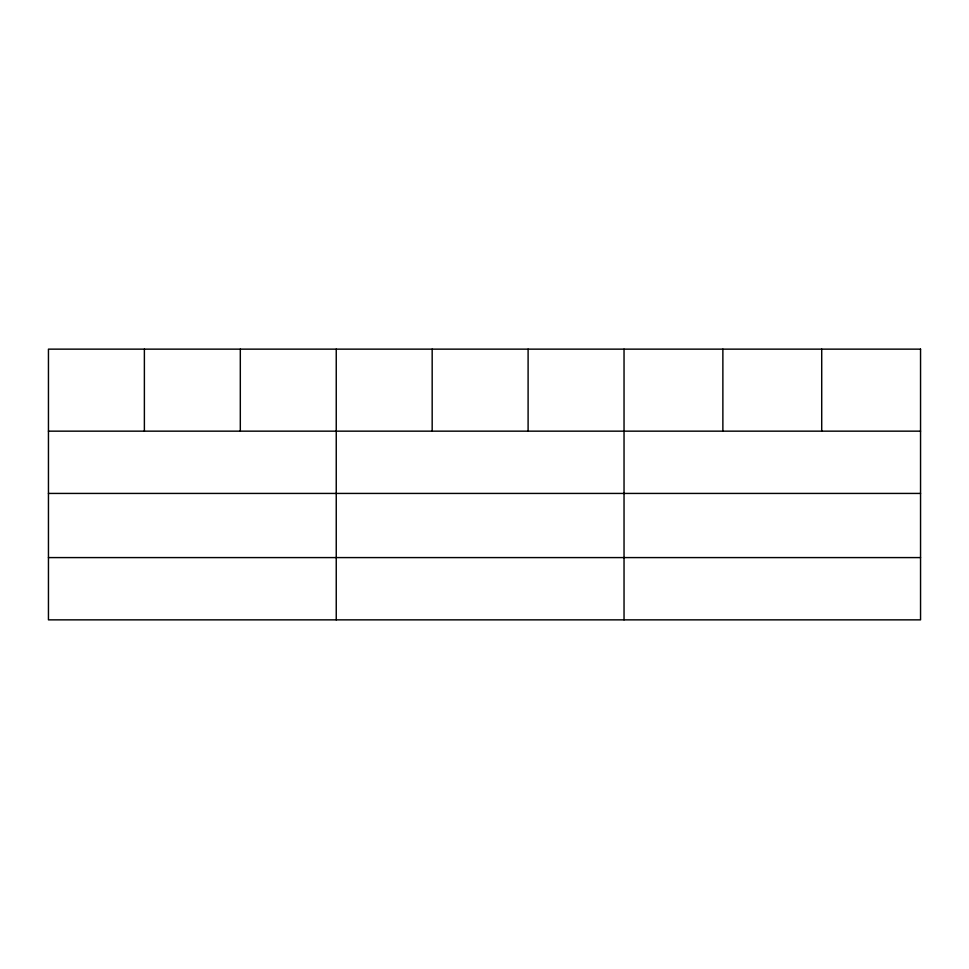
<?xml version="1.0" encoding="UTF-8"?>
<svg xmlns="http://www.w3.org/2000/svg" width="969" height="969" viewBox="0 0 969 969"><rect width="100%" height="100%" fill="white"/><g stroke="black" fill="none" stroke-linecap="round" stroke-linejoin="round"><path stroke-width="1.45" d="M48.45 431.157L920.55 431.157M48.45 493.427L920.55 493.427M48.45 557.587L920.55 557.587M821.712 349.143L821.712 431.157M722.874 349.143L722.874 431.157M624.036 349.143L624.036 619.857M528.105 349.143L528.105 431.157M432.174 349.143L432.174 431.157M336.243 349.143L336.243 619.857M240.312 349.143L240.312 431.157M144.381 349.143L144.381 431.157M920.55 349.143L48.45 349.143L48.45 619.857L920.55 619.857L920.55 349.143"/></g></svg>
